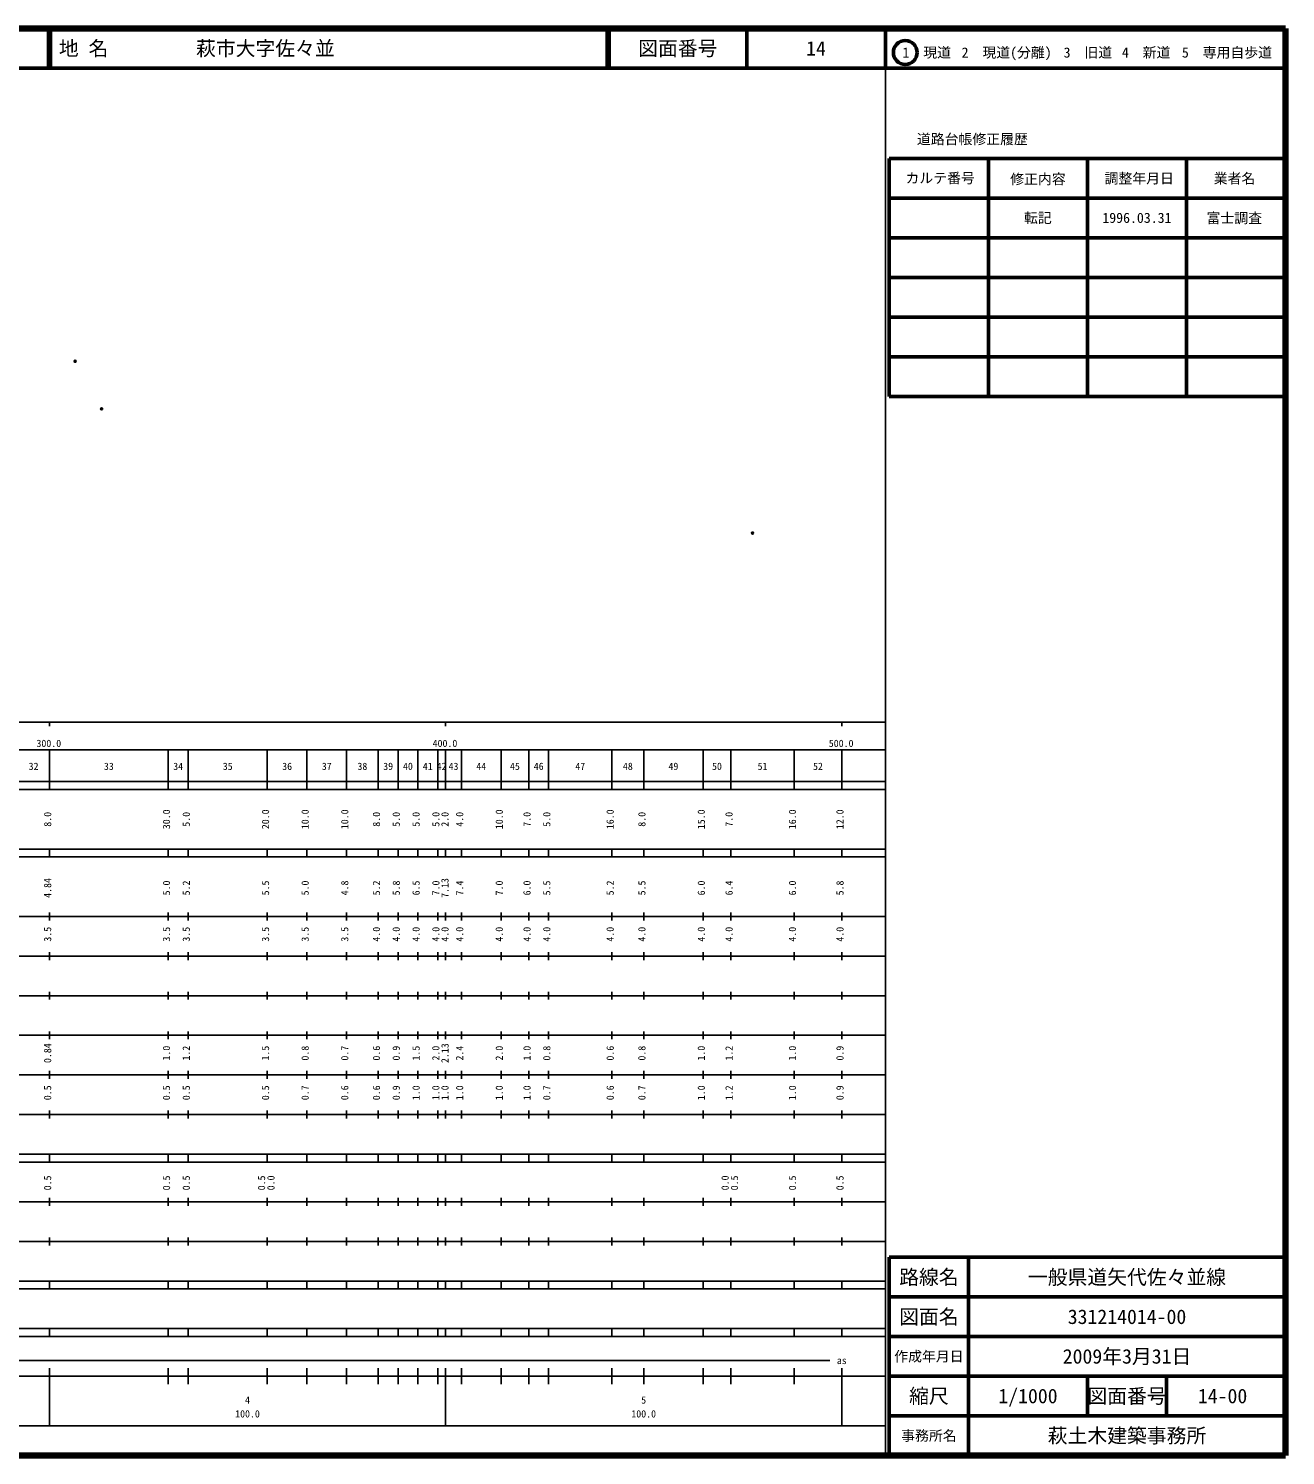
# Model space of a CAD drawing. Units: millimetres on the paper. Extents: x 40 to 680, y 20 to 380.
# Drawn here: x 362.7 to 680, y 20 to 380 of the extents above; entities that cross this region are included whole.
import ezdxf
from ezdxf.enums import TextEntityAlignment as Align

# ---------------------------------------------------------------- set-up
doc = ezdxf.new("R2010")
doc.units = ezdxf.units.MM
doc.header["$PDMODE"] = 32
doc.header["$PDSIZE"] = 0.5
doc.layers.add('M-OTRS', color=6, linetype='Continuous')
doc.layers.add('M-TTL-TXT', color=7, linetype='Continuous')
for name, color, linetype, lineweight in [('M-TTL', 2, 'Continuous', 140), ('M-TTL-BAND', 7, 'Continuous', 25), ('M-TTL-FRAM', 2, 'Continuous', 50), ('M-TTL-LINE', 7, 'Continuous', 50)]:
    doc.layers.add(name, color=color, linetype=linetype, lineweight=lineweight)
doc.styles.add('ＭＳ ゴシック', font='')
doc.styles.get('ＭＳ ゴシック').set_extended_font_data('MS Gothic')

msp = doc.modelspace()

# ---------------------------------------------------------------- linework, layer by layer
at = {"layer": 'M-OTRS'}
for p in [(374.485, 296.042), (381.181, 284.028), (545.493, 252.726)]:
    msp.add_point(p, dxfattribs=at)
at = {"layer": 'M-TTL'}
for p, q in [((680, 380), (40, 380)), ((680, 20), (680, 380)), ((40, 20), (680, 20))]:
    msp.add_line(p, q, dxfattribs=at)
at = {"layer": 'M-TTL-BAND'}
for p, q in [((579, 20), (579, 370)), ((40, 205), (579, 205)), ((368, 205), (368, 204)), ((468, 205), (468, 204)), ((568, 205), (568, 204)), ((68, 198), (579, 198)), ((368, 188), (368, 198)), ((398, 188), (398, 198)), ((403, 188), (403, 198)), ((423, 188), (423, 198)), ((433, 188), (433, 198)), ((443, 188), (443, 198)), ((451, 188), (451, 198)), ((456, 188), (456, 198)), ((461, 188), (461, 198)), ((466, 188), (466, 198)), ((468, 188), (468, 198)), ((472, 188), (472, 198)), ((482, 188), (482, 198)), ((489, 188), (489, 198)), ((494, 188), (494, 198)), ((510, 188), (510, 198)), ((518, 188), (518, 198)), ((533, 188), (533, 198)), ((540, 188), (540, 198)), ((556, 188), (556, 198)), ((568, 188), (568, 198)), ((40, 190), (579, 190)), ((40, 188), (579, 188)), ((40, 173), (579, 173)), ((368, 171), (368, 173)), ((398, 171), (398, 173)), ((403, 171), (403, 173)), ((423, 171), (423, 173)), ((433, 171), (433, 173)), ((443, 171), (443, 173)), ((451, 171), (451, 173)), ((456, 171), (456, 173)), ((461, 171), (461, 173)), ((466, 171), (466, 173)), ((468, 171), (468, 173)), ((472, 171), (472, 173)), ((482, 171), (482, 173)), ((489, 171), (489, 173)), ((494, 171), (494, 173)), ((510, 171), (510, 173)), ((518, 171), (518, 173)), ((533, 171), (533, 173)), ((540, 171), (540, 173)), ((556, 171), (556, 173)), ((568, 171), (568, 173)), ((40, 171), (579, 171)), ((40, 156), (579, 156)), ((368, 155), (368, 157)), ((398, 155), (398, 157)), ((403, 155), (403, 157)), ((423, 155), (423, 157)), ((433, 155), (433, 157)), ((443, 155), (443, 157)), ((451, 155), (451, 157)), ((456, 155), (456, 157)), ((461, 155), (461, 157)), ((466, 155), (466, 157)), ((468, 155), (468, 157)), ((472, 155), (472, 157)), ((482, 155), (482, 157)), ((489, 155), (489, 157)), ((494, 155), (494, 157)), ((510, 155), (510, 157)), ((518, 155), (518, 157)), ((533, 155), (533, 157)), ((540, 155), (540, 157)), ((556, 155), (556, 157)), ((568, 155), (568, 157)), ((46, 146), (579, 146)), ((368, 145), (368, 147)), ((398, 145), (398, 147)), ((403, 145), (403, 147)), ((423, 145), (423, 147)), ((433, 145), (433, 147)), ((443, 145), (443, 147)), ((451, 145), (451, 147)), ((456, 145), (456, 147)), ((461, 145), (461, 147)), ((466, 145), (466, 147)), ((468, 145), (468, 147)), ((472, 145), (472, 147)), ((482, 145), (482, 147)), ((489, 145), (489, 147)), ((494, 145), (494, 147)), ((510, 145), (510, 147)), ((518, 145), (518, 147)), ((533, 145), (533, 147)), ((540, 145), (540, 147)), ((556, 145), (556, 147)), ((568, 145), (568, 147)), ((368, 135), (368, 137)), ((398, 135), (398, 137)), ((403, 135), (403, 137)), ((423, 135), (423, 137)), ((433, 135), (433, 137)), ((443, 135), (443, 137)), ((451, 135), (451, 137)), ((456, 135), (456, 137)), ((461, 135), (461, 137)), ((466, 135), (466, 137)), ((468, 135), (468, 137)), ((472, 135), (472, 137)), ((482, 135), (482, 137)), ((489, 135), (489, 137)), ((494, 135), (494, 137)), ((510, 135), (510, 137)), ((518, 135), (518, 137)), ((533, 135), (533, 137)), ((540, 135), (540, 137)), ((556, 135), (556, 137)), ((568, 135), (568, 137)), ((52, 136), (579, 136)), ((46, 126), (579, 126)), ((368, 125), (368, 127)), ((398, 125), (398, 127)), ((403, 125), (403, 127)), ((423, 125), (423, 127)), ((433, 125), (433, 127)), ((443, 125), (443, 127)), ((451, 125), (451, 127)), ((456, 125), (456, 127)), ((461, 125), (461, 127)), ((466, 125), (466, 127)), ((468, 125), (468, 127)), ((472, 125), (472, 127)), ((482, 125), (482, 127)), ((489, 125), (489, 127)), ((494, 125), (494, 127)), ((510, 125), (510, 127)), ((518, 125), (518, 127)), ((533, 125), (533, 127)), ((540, 125), (540, 127)), ((556, 125), (556, 127)), ((568, 125), (568, 127)), ((52, 116), (579, 116)), ((368, 115), (368, 117)), ((398, 115), (398, 117)), ((403, 115), (403, 117)), ((423, 115), (423, 117)), ((433, 115), (433, 117)), ((443, 115), (443, 117)), ((451, 115), (451, 117)), ((456, 115), (456, 117)), ((461, 115), (461, 117)), ((466, 115), (466, 117)), ((468, 115), (468, 117)), ((472, 115), (472, 117)), ((482, 115), (482, 117)), ((489, 115), (489, 117)), ((494, 115), (494, 117)), ((510, 115), (510, 117)), ((518, 115), (518, 117)), ((533, 115), (533, 117)), ((540, 115), (540, 117)), ((556, 115), (556, 117)), ((568, 115), (568, 117)), ((46, 106), (579, 106)), ((368, 105), (368, 107)), ((398, 105), (398, 107)), ((403, 105), (403, 107)), ((423, 105), (423, 107)), ((433, 105), (433, 107)), ((443, 105), (443, 107)), ((451, 105), (451, 107)), ((456, 105), (456, 107)), ((461, 105), (461, 107)), ((466, 105), (466, 107)), ((468, 105), (468, 107)), ((472, 105), (472, 107)), ((482, 105), (482, 107)), ((489, 105), (489, 107)), ((494, 105), (494, 107)), ((510, 105), (510, 107)), ((518, 105), (518, 107)), ((533, 105), (533, 107)), ((540, 105), (540, 107)), ((556, 105), (556, 107)), ((568, 105), (568, 107)), ((40, 96), (579, 96)), ((40, 94), (579, 94)), ((368, 94), (368, 96)), ((398, 94), (398, 96)), ((403, 94), (403, 96)), ((423, 94), (423, 96)), ((433, 94), (433, 96)), ((443, 94), (443, 96)), ((451, 94), (451, 96)), ((456, 94), (456, 96)), ((461, 94), (461, 96)), ((466, 94), (466, 96)), ((468, 94), (468, 96)), ((472, 94), (472, 96)), ((482, 94), (482, 96)), ((489, 94), (489, 96)), ((494, 94), (494, 96)), ((510, 94), (510, 96)), ((518, 94), (518, 96)), ((533, 94), (533, 96)), ((540, 94), (540, 96)), ((556, 94), (556, 96)), ((568, 94), (568, 96)), ((49, 84), (579, 84)), ((368, 83), (368, 85)), ((398, 83), (398, 85)), ((403, 83), (403, 85)), ((423, 83), (423, 85)), ((433, 83), (433, 85)), ((443, 83), (443, 85)), ((451, 83), (451, 85)), ((456, 83), (456, 85)), ((461, 83), (461, 85)), ((466, 83), (466, 85)), ((468, 83), (468, 85)), ((472, 83), (472, 85)), ((482, 83), (482, 85)), ((489, 83), (489, 85)), ((494, 83), (494, 85)), ((510, 83), (510, 85)), ((518, 83), (518, 85)), ((533, 83), (533, 85)), ((540, 83), (540, 85)), ((556, 83), (556, 85)), ((568, 83), (568, 85)), ((40, 74), (579, 74)), ((368, 73), (368, 75)), ((398, 73), (398, 75)), ((403, 73), (403, 75)), ((423, 73), (423, 75)), ((433, 73), (433, 75)), ((443, 73), (443, 75)), ((451, 73), (451, 75)), ((456, 73), (456, 75)), ((461, 73), (461, 75)), ((466, 73), (466, 75)), ((468, 73), (468, 75)), ((472, 73), (472, 75)), ((482, 73), (482, 75)), ((489, 73), (489, 75)), ((494, 73), (494, 75)), ((510, 73), (510, 75)), ((518, 73), (518, 75)), ((533, 73), (533, 75)), ((540, 73), (540, 75)), ((556, 73), (556, 75)), ((568, 73), (568, 75)), ((40, 64), (579, 64)), ((40, 62), (579, 62)), ((368, 62), (368, 64)), ((398, 62), (398, 64)), ((403, 62), (403, 64)), ((423, 62), (423, 64)), ((433, 62), (433, 64)), ((443, 62), (443, 64)), ((451, 62), (451, 64)), ((456, 62), (456, 64)), ((461, 62), (461, 64)), ((466, 62), (466, 64)), ((468, 62), (468, 64)), ((472, 62), (472, 64)), ((482, 62), (482, 64)), ((489, 62), (489, 64)), ((494, 62), (494, 64)), ((510, 62), (510, 64)), ((518, 62), (518, 64)), ((533, 62), (533, 64)), ((540, 62), (540, 64)), ((556, 62), (556, 64)), ((568, 62), (568, 64)), ((40, 52), (579, 52)), ((368, 50), (368, 52)), ((398, 50), (398, 52)), ((403, 50), (403, 52)), ((423, 50), (423, 52)), ((433, 50), (433, 52)), ((443, 50), (443, 52)), ((451, 50), (451, 52)), ((456, 50), (456, 52)), ((461, 50), (461, 52)), ((466, 50), (466, 52)), ((468, 50), (468, 52)), ((472, 50), (472, 52)), ((482, 50), (482, 52)), ((489, 50), (489, 52)), ((494, 50), (494, 52)), ((510, 50), (510, 52)), ((518, 50), (518, 52)), ((533, 50), (533, 52)), ((540, 50), (540, 52)), ((556, 50), (556, 52)), ((568, 50), (568, 52)), ((40, 50), (579, 50)), ((71, 44), (565, 44)), ((40, 40), (579, 40)), ((368, 27.5), (368, 42)), ((398, 38), (398, 42)), ((403, 38), (403, 42)), ((423, 38), (423, 42)), ((433, 38), (433, 42)), ((443, 38), (443, 42)), ((451, 38), (451, 42)), ((456, 38), (456, 42)), ((461, 38), (461, 42)), ((466, 38), (466, 42)), ((468, 27.5), (468, 42)), ((472, 38), (472, 42)), ((482, 38), (482, 42)), ((489, 38), (489, 42)), ((494, 38), (494, 42)), ((510, 38), (510, 42)), ((518, 38), (518, 42)), ((533, 38), (533, 42)), ((540, 38), (540, 42)), ((556, 38), (556, 42)), ((568, 27.5), (568, 42)), ((68, 27.5), (579, 27.5))]:
    msp.add_line(p, q, dxfattribs=at)
at = {"layer": 'M-TTL-FRAM'}
for p, q in [((580, 347.197), (580, 287.197)), ((580, 347.197), (680, 347.197)), ((580, 287.197), (680, 287.197)), ((680, 70), (580, 70)), ((580, 70), (580, 20))]:
    msp.add_line(p, q, dxfattribs=at)
at = {"layer": 'M-TTL-LINE'}
for p, q in [((367.75, 380), (367.75, 370)), ((368.25, 380), (368.25, 370)), ((508.747, 380), (508.747, 370)), ((509.247, 380), (509.247, 370)), ((543.997, 380), (543.997, 370)), ((579, 380), (579, 370)), ((40, 370), (680, 370)), ((605, 347.197), (605, 287.197)), ((630, 347.197), (630, 287.197)), ((655, 347.197), (655, 287.197)), ((580, 337.197), (680, 337.197)), ((580, 327.197), (680, 327.197)), ((580, 317.197), (680, 317.197)), ((580, 307.197), (680, 307.197)), ((580, 297.197), (680, 297.197)), ((600, 70), (600, 20)), ((680, 60), (580, 60)), ((680, 50), (580, 50)), ((680, 40), (580, 40)), ((630, 40), (630, 30)), ((650, 40), (650, 30)), ((680, 30), (580, 30))]:
    msp.add_line(p, q, dxfattribs=at)
msp.add_circle((584.031, 373.958), 3, dxfattribs=at)

# ---------------------------------------------------------------- texts
at = {"layer": 'M-TTL-BAND', "style": 'ＭＳ ゴシック'}
for s, p in [('300.0', (367.844, 198.195)), ('400.0', (467.844, 198.195)), ('500.0', (567.844, 198.195)), ('32', (364, 192.405)), ('33', (383, 192.405)), ('34', (400.5, 192.405)), ('35', (413, 192.405)), ('36', (428, 192.405)), ('37', (438, 192.405)), ('38', (447, 192.405)), ('39', (453.5, 192.405)), ('40', (458.5, 192.405)), ('41', (463.5, 192.405)), ('42', (467, 192.405)), ('43', (470, 192.405)), ('44', (477, 192.405)), ('45', (485.5, 192.405)), ('46', (491.5, 192.405)), ('47', (502, 192.405)), ('48', (514, 192.405)), ('49', (525.5, 192.405)), ('50', (536.5, 192.405)), ('51', (548, 192.405)), ('52', (562, 192.405)), ('as', (568, 42.5)), ('4', (418, 32.523)), ('5', (518, 32.523)), ('100.0', (418, 29.033)), ('100.0', (518, 29.033))]:
    msp.add_text(s, height=1.833, dxfattribs=at).set_placement(p, align=Align.BOTTOM_CENTER)
for s, p in [('8.0', (369, 180.5)), ('30.0', (399, 180.5)), ('5.0', (404, 180.5)), ('20.0', (424, 180.5)), ('10.0', (434, 180.5)), ('10.0', (444, 180.5)), ('8.0', (452, 180.5)), ('5.0', (457, 180.5)), ('5.0', (462, 180.5)), ('5.0', (467, 180.5)), ('2.0', (469.297, 180.5)), ('4.0', (473, 180.5)), ('10.0', (483, 180.5)), ('7.0', (490, 180.5)), ('5.0', (495, 180.5)), ('16.0', (511, 180.5)), ('8.0', (519, 180.5)), ('15.0', (534, 180.5)), ('7.0', (541, 180.5)), ('16.0', (557, 180.5)), ('12.0', (569, 180.5)), ('4.84', (369, 163.174)), ('5.0', (399, 163.174)), ('5.2', (404, 163.174)), ('5.5', (424, 163.174)), ('5.0', (434, 163.174)), ('4.8', (444, 163.174)), ('5.2', (452, 163.174)), ('5.8', (457, 163.174)), ('6.5', (462, 163.174)), ('7.0', (467, 163.174)), ('7.13', (469.297, 163.174)), ('7.4', (473, 163.174)), ('7.0', (483, 163.174)), ('6.0', (490, 163.174)), ('5.5', (495, 163.174)), ('5.2', (511, 163.174)), ('5.5', (519, 163.174)), ('6.0', (534, 163.174)), ('6.4', (541, 163.174)), ('6.0', (557, 163.174)), ('5.8', (569, 163.174)), ('3.5', (369, 151.5)), ('3.5', (399, 151.5)), ('3.5', (404, 151.5)), ('3.5', (424, 151.5)), ('3.5', (434, 151.5)), ('3.5', (444, 151.5)), ('4.0', (452, 151.5)), ('4.0', (457, 151.5)), ('4.0', (462, 151.5)), ('4.0', (467, 151.5)), ('4.0', (469.297, 151.5)), ('4.0', (473, 151.5)), ('4.0', (483, 151.5)), ('4.0', (490, 151.5)), ('4.0', (495, 151.5)), ('4.0', (511, 151.5)), ('4.0', (519, 151.5)), ('4.0', (534, 151.5)), ('4.0', (541, 151.5)), ('4.0', (557, 151.5)), ('4.0', (569, 151.5)), ('0.84', (369, 121.5)), ('1.0', (399, 121.5)), ('1.2', (404, 121.5)), ('1.5', (424, 121.5)), ('0.8', (434, 121.5)), ('0.7', (444, 121.5)), ('0.6', (452, 121.5)), ('0.9', (457, 121.5)), ('1.5', (462, 121.5)), ('2.0', (467, 121.5)), ('2.13', (469.297, 121.5)), ('2.4', (473, 121.5)), ('2.0', (483, 121.5)), ('1.0', (490, 121.5)), ('0.8', (495, 121.5)), ('0.6', (511, 121.5)), ('0.8', (519, 121.5)), ('1.0', (534, 121.5)), ('1.2', (541, 121.5)), ('1.0', (557, 121.5)), ('0.9', (569, 121.5)), ('0.5', (369, 111.5)), ('0.5', (399, 111.5)), ('0.5', (404, 111.5)), ('0.5', (424, 111.5)), ('0.7', (434, 111.5)), ('0.6', (444, 111.5)), ('0.6', (452, 111.5)), ('0.9', (457, 111.5)), ('1.0', (462, 111.5)), ('1.0', (467, 111.5)), ('1.0', (469.297, 111.5)), ('1.0', (473, 111.5)), ('1.0', (483, 111.5)), ('1.0', (490, 111.5)), ('0.7', (495, 111.5)), ('0.6', (511, 111.5)), ('0.7', (519, 111.5)), ('1.0', (534, 111.5)), ('1.2', (541, 111.5)), ('1.0', (557, 111.5)), ('0.9', (569, 111.5)), ('0.5', (369, 88.764)), ('0.5', (399, 88.764)), ('0.5', (404, 88.764)), ('0.5', (423, 88.764)), ('0.0', (425.37, 88.764)), ('0.0', (540, 88.764)), ('0.5', (542.37, 88.764)), ('0.5', (557, 88.764)), ('0.5', (569, 88.764))]:
    msp.add_text(s, height=1.833, rotation=90, dxfattribs=at).set_placement(p, align=Align.BOTTOM_CENTER)
at = {"layer": 'M-TTL-TXT', "style": 'ＭＳ ゴシック'}
for s, p in [('地 名', (370.38, 375)), ('萩市大字佐々並', (405.024, 375))]:
    msp.add_text(s, height=3.666, dxfattribs=at).set_placement(p, align=Align.MIDDLE_LEFT)
for s, height, p in [('図面番号', 3.666, (526.622, 375)), ('14', 3.666, (561.497, 375)), ('1\u3000現道', 2.566, (589.448, 373.958)), ('2\u3000現道(分離)', 2.566, (609.619, 373.958)), ('3\u3000旧道', 2.566, (630.121, 373.958)), ('4\u3000新道', 2.566, (644.824, 373.958)), ('5\u3000専用自歩道', 2.566, (665.228, 373.958)), ('道路台帳修正履歴', 2.566, (600.968, 352.113)), ('カルテ番号', 2.566, (592.839, 342.277)), ('修正内容', 2.566, (617.509, 342.023)), ('調整年月日', 2.566, (643.089, 342.197)), ('業者名', 2.566, (667.134, 342.197)), ('転記', 2.566, (617.5, 332.245)), ('1996.03.31', 2.566, (642.5, 332.245)), ('富士調査', 2.566, (667.077, 332.189)), ('路線名', 3.666, (590, 65)), ('路線名', 3.666, (590, 65)), ('一般県道矢代佐々並線', 3.666, (640, 65)), ('図面名', 3.666, (590, 55)), ('図面名', 3.666, (590, 55)), ('331214014-00', 3.666, (640, 55)), ('2009年3月31日', 3.666, (640, 45)), ('作成年月日', 2.566, (590, 45)), ('作成年月日', 2.566, (590, 45)), ('縮尺', 3.666, (590, 35)), ('縮尺', 3.666, (590, 35)), ('1/1000', 3.666, (615, 35)), ('図面番号', 3.666, (640, 35)), ('図面番号', 3.666, (640, 35)), ('14-00', 3.666, (664.125, 35)), ('事務所名', 2.566, (590, 25)), ('事務所名', 2.566, (590, 25)), ('萩土木建築事務所', 3.666, (640, 25))]:
    msp.add_text(s, height=height, dxfattribs=at).set_placement(p, align=Align.MIDDLE_CENTER)

doc.saveas('drawing.dxf')
